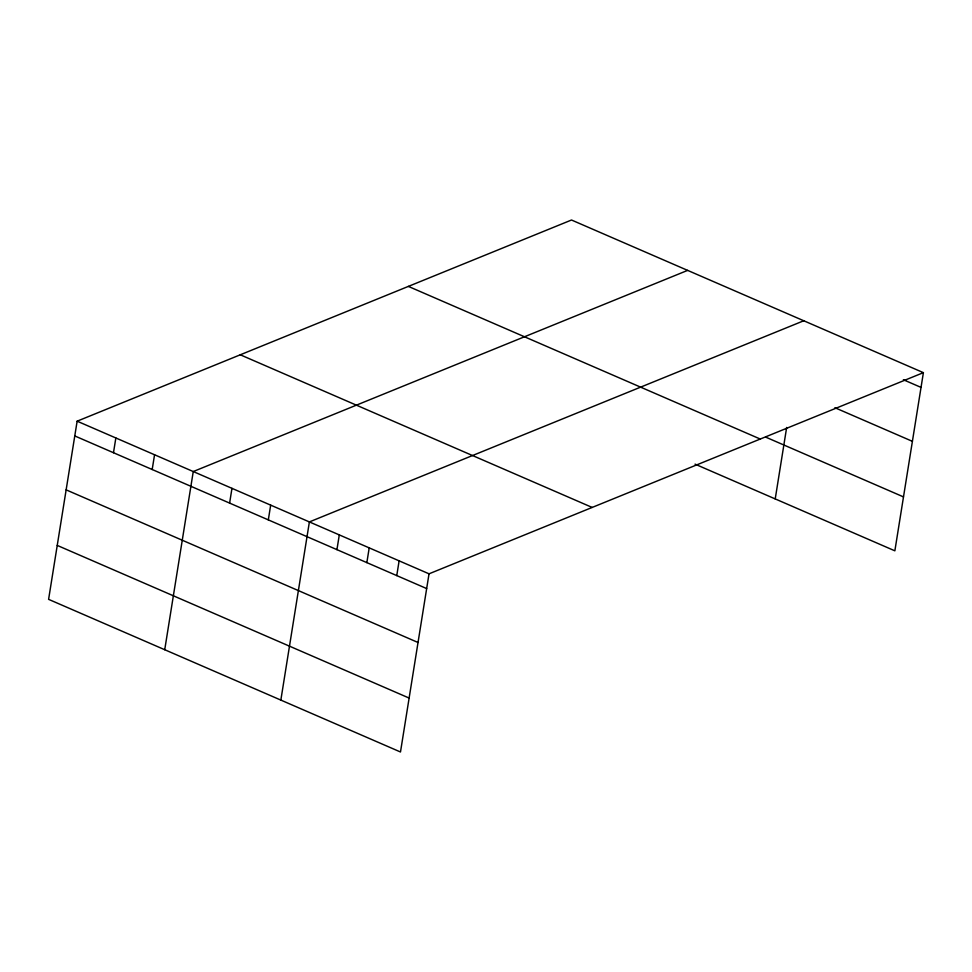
<?xml version="1.0" encoding="UTF-8"?>
<svg xmlns="http://www.w3.org/2000/svg" width="972" height="972" viewBox="0 0 972 972"><rect width="100%" height="100%" fill="white"/><g stroke="black" fill="none" stroke-linecap="round" stroke-linejoin="round"><path stroke-width="1.46" d="M923.4 372.653L571.512 220.012L77.14 421.18L48.6 599.347L400.488 751.988L429.029 573.82L923.4 372.653L894.86 550.82L695.041 464.142M113.481 452.721L115.85 437.959M152.191 469.512L154.56 454.75M164.73 649.721L193.258 471.542L687.629 270.386M229.611 503.095L231.968 488.333M268.321 519.886L270.678 505.124M280.847 700.095L309.388 521.915L803.759 320.76M336.932 549.642L339.301 534.892M366.845 562.618L369.214 547.868M396.758 575.594L399.115 560.844M775.219 498.928L786.664 427.449M903.365 379.736L921.043 387.403M834.899 407.718L912.404 441.337M765.887 437.206L903.498 496.899M408.362 286.4L760.262 439.04M240.278 354.792L592.167 507.433M77.14 421.18L429.029 573.82M74.771 435.93L426.672 588.57M66.132 489.852L418.033 642.492M57.239 545.413L409.127 698.066"/></g></svg>
